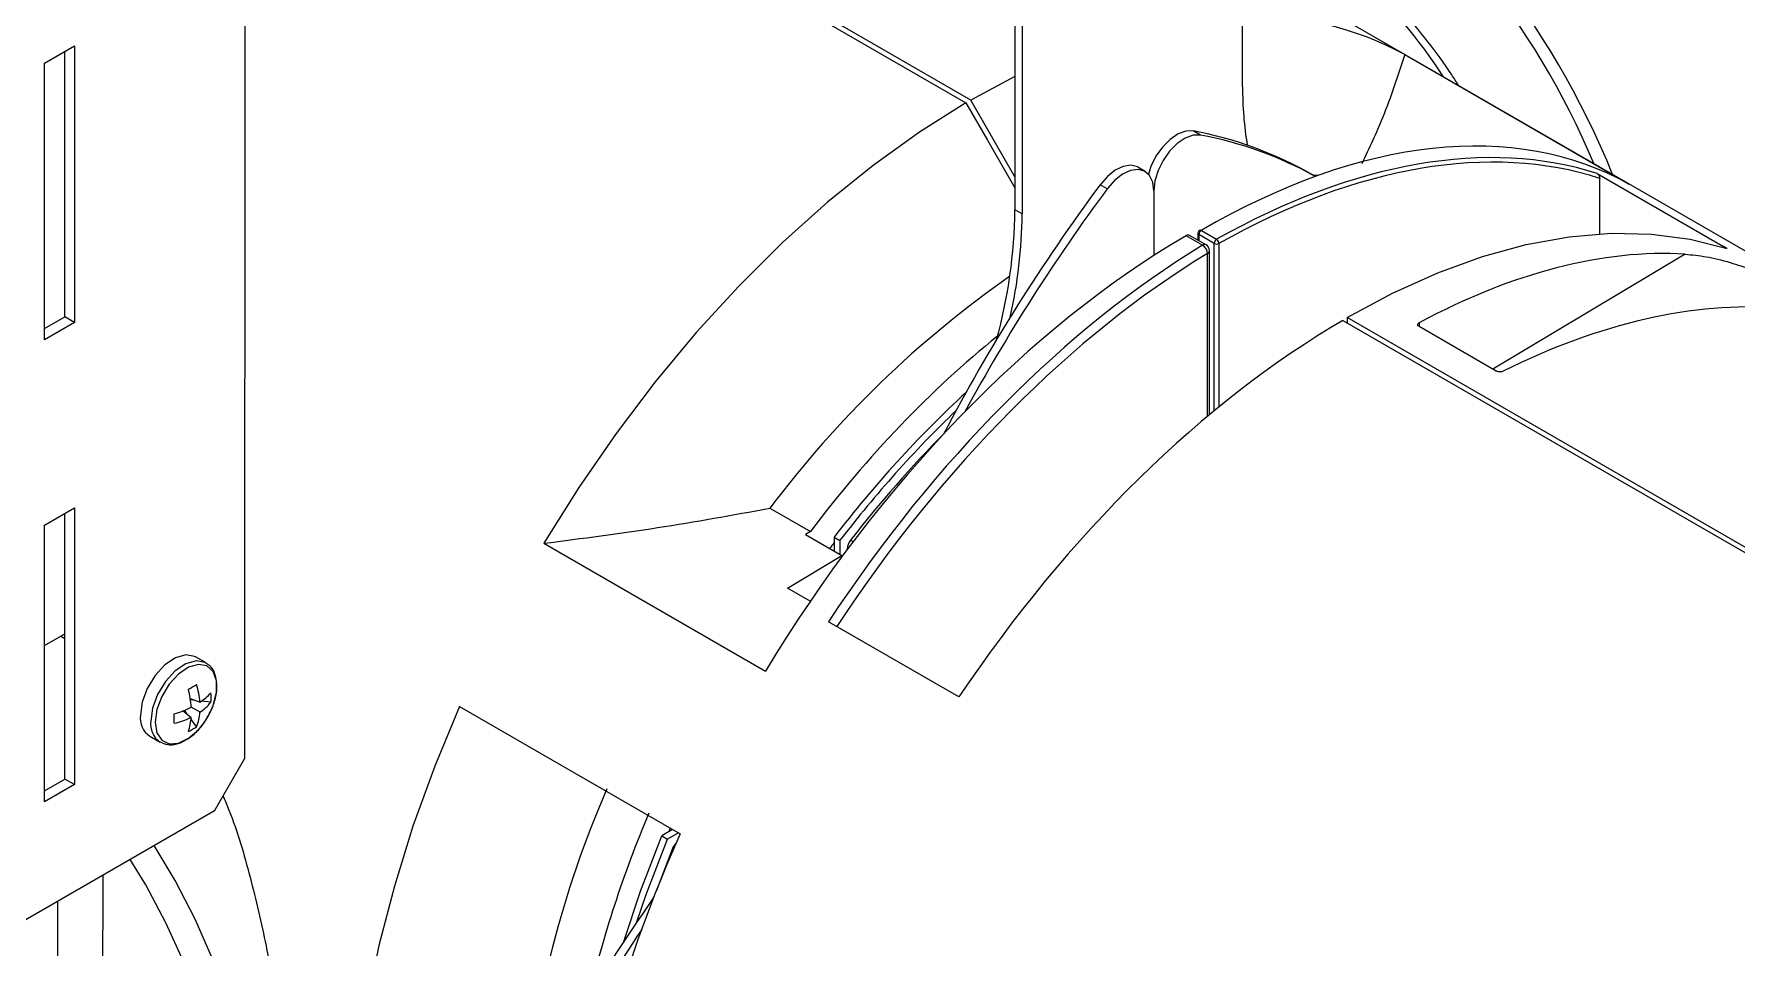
# Model space of a CAD drawing. Extents: x 12.3 to 108.7, y 1.1 to 80.4.
# Drawn here: x 18.6 to 23.63, y 61.98 to 64.68 of the extents above; entities that cross this region are included whole.
import ezdxf

# ---------------------------------------------------------------- set-up
doc = ezdxf.new("R2010")
doc.units = 0
doc.header["$MEASUREMENT"] = 0
doc.layers.add('OBJECT', color=7, linetype='CONTINUOUS')

msp = doc.modelspace()

# ---------------------------------------------------------------- linework, layer by layer
at = {"layer": 'OBJECT'}
for p, q in [((19.2261, 67.8695), (19.2253, 62.5421)), ((19.6623, 65.4538), (21.3536, 64.4774)), ((21.3678, 64.4857), (19.6765, 65.462)), ((22.17, 64.5253), (22.17, 65.0738)), ((24.2417, 63.7006), (22.17, 64.8966)), ((21.4983, 64.7523), (21.4983, 64.162)), ((21.5195, 64.7422), (21.5195, 64.1497)), ((18.6352, 64.5951), (18.7236, 64.6461)), ((18.6952, 63.846), (18.6953, 64.6298)), ((18.7236, 64.6461), (18.7235, 63.8296)), ((22.6487, 64.6201), (23.3112, 64.2377)), ((18.6351, 63.7786), (18.6352, 64.5951)), ((21.4983, 64.5556), (21.3678, 64.4857)), ((21.4983, 64.2596), (21.3678, 64.4857)), ((22.0456, 64.3824), (22.0244, 64.3947)), ((21.8824, 64.2754), (21.8611, 64.2877)), ((23.2167, 64.269), (23.5896, 64.0537)), ((21.7709, 64.2239), (21.7497, 64.2361)), ((21.9082, 64.2182), (21.9082, 64.0271)), ((22.3846, 64.2602), (22.3763, 64.265)), ((22.3929, 64.2632), (22.3777, 64.2642)), ((23.2238, 64.0912), (23.2238, 64.2545)), ((21.5195, 64.1497), (21.4983, 64.162)), ((22.0521, 64.0575), (22.0034, 64.0856)), ((22.0623, 64.0586), (22.0137, 64.0866)), ((22.0383, 64.0928), (22.0383, 64.0724)), ((22.0862, 64.0627), (22.0413, 64.0887)), ((22.0413, 64.0887), (22.0413, 64.0707)), ((22.0484, 64.1009), (22.0933, 64.075)), ((22.0666, 63.5527), (22.0666, 64.0332)), ((22.0723, 63.5575), (22.0723, 64.0413)), ((22.0862, 63.569), (22.0862, 64.0627)), ((22.1003, 64.0627), (22.1003, 63.5805)), ((23.4758, 64.0311), (22.9085, 63.6919)), ((23.5995, 64.048), (23.5896, 64.0537)), ((23.5991, 64.0481), (23.5896, 64.0537)), ((18.6351, 63.8113), (18.6952, 63.846)), ((18.7235, 63.8296), (18.6351, 63.7786)), ((18.7235, 63.8296), (18.6952, 63.846)), ((22.4659, 63.8353), (25.4759, 62.0977)), ((25.4901, 62.1059), (22.4786, 63.8444)), ((22.4786, 63.8444), (22.4786, 63.828)), ((22.6913, 63.8287), (22.6913, 63.8173)), ((22.9182, 63.6863), (22.6915, 63.8172)), ((18.635, 63.2316), (18.7234, 63.2826)), ((18.695, 62.4825), (18.6951, 63.2663)), ((18.7234, 63.2826), (18.7233, 62.4661)), ((20.7753, 63.2816), (20.8947, 63.2126)), ((18.6349, 62.4151), (18.635, 63.2316)), ((20.8947, 63.2126), (20.8801, 63.2037)), ((20.1087, 63.1781), (20.762, 62.8009)), ((20.8801, 63.2037), (20.9876, 63.1417)), ((20.9651, 63.1965), (20.9821, 63.1867)), ((20.9651, 63.1965), (20.9651, 63.1547)), ((20.9821, 63.1867), (20.9821, 63.1449)), ((21.0134, 63.1875), (21.0212, 63.183)), ((20.8272, 63.0459), (20.9876, 63.1417)), ((20.9876, 63.1417), (20.9876, 63.1381)), ((21.0033, 63.1593), (21.0033, 63.1608)), ((21.0041, 63.1603), (21.0033, 63.1608)), ((20.8945, 63.007), (20.8272, 63.0459)), ((18.6349, 62.8761), (18.695, 62.9108)), ((21.3331, 62.7245), (20.9482, 62.9467)), ((18.6833, 62.904), (18.695, 62.8972)), ((19.1114, 62.825), (19.0807, 62.8427)), ((19.0649, 62.72), (19.0937, 62.7093)), ((19.0794, 62.7146), (19.0655, 62.7163)), ((19.1256, 62.7092), (19.0982, 62.7124)), ((19.044, 62.6838), (19.0677, 62.6643)), ((19.0559, 62.674), (19.0476, 62.6852)), ((19.0937, 62.6793), (19.0677, 62.6943)), ((19.8595, 62.6966), (20.5107, 62.3207)), ((19.0838, 62.6367), (19.0673, 62.6588)), ((18.9457, 62.6089), (18.9764, 62.5911)), ((19.1369, 62.389), (19.2253, 62.5421)), ((18.6349, 62.4478), (18.695, 62.4825)), ((18.7233, 62.4661), (18.6349, 62.4151)), ((18.7233, 62.4661), (18.695, 62.4825)), ((19.1369, 62.389), (18.3325, 61.9246)), ((20.4883, 62.3337), (20.4563, 62.3152)), ((20.4563, 62.3152), (20.4733, 62.3054)), ((20.5052, 62.3239), (20.4733, 62.3054)), ((20.4882, 62.2779), (20.4404, 62.1538)), ((20.4912, 62.2762), (20.4882, 62.2779)), ((18.8065, 62.1983), (18.8063, 60.9054)), ((18.6736, 62.1215), (18.6734, 60.8287))]:
    msp.add_line(p, q, dxfattribs=at)
at = {"layer": 'OBJECT', "flags": 128}
for points in [[(21.3536, 64.4774), (21.2163, 64.391), (21.0799, 64.2931), (20.945, 64.1844), (20.8126, 64.0655), (20.6833, 63.937), (20.5579, 63.7996), (20.437, 63.6542), (20.3215, 63.5016), (20.2118, 63.3426), (20.1087, 63.1781)], [(21.3536, 64.4774), (21.417, 64.3676), (21.4983, 64.2269)], [(22.0244, 64.3947), (22.003, 64.3943), (21.9796, 64.3858), (21.9559, 64.3698), (21.9337, 64.3473), (21.9144, 64.3201), (21.8996, 64.2901), (21.8922, 64.2676)], [(22.0456, 64.3824), (22.0242, 64.3821), (22.0008, 64.3736), (21.9772, 64.3575), (21.9549, 64.3351), (21.9356, 64.3079), (21.9208, 64.2779), (21.9114, 64.2472), (21.9082, 64.2182)], [(21.8611, 64.2877), (21.8596, 64.2885), (21.8404, 64.2935), (21.8181, 64.2902), (21.7944, 64.2789), (21.7711, 64.2604), (21.7497, 64.2361)], [(21.9082, 64.2182), (21.905, 64.2435), (21.8957, 64.2634), (21.8809, 64.2762), (21.8616, 64.2812), (21.8393, 64.278), (21.8157, 64.2667), (21.7923, 64.2482), (21.7709, 64.2239)], [(22.4786, 63.8444), (22.6126, 63.916), (22.7458, 63.9759), (22.8776, 64.0238), (23.0072, 64.0593), (23.134, 64.0824), (23.2573, 64.0928), (23.3764, 64.0905), (23.4907, 64.0756), (23.5995, 64.048)], [(19.0807, 62.8427), (19.0778, 62.8442), (19.0515, 62.8488), (19.0211, 62.8402), (18.9898, 62.8191), (18.961, 62.7879), (18.9379, 62.75), (18.9229, 62.7094), (18.9177, 62.6707)], [(19.1114, 62.825), (19.1085, 62.8265), (19.0822, 62.8311), (19.0518, 62.8224), (19.0204, 62.8014), (18.9917, 62.7702), (18.9685, 62.7323), (18.9536, 62.6917), (18.9484, 62.6529)], [(19.127, 62.6857), (19.1325, 62.6993), (19.1423, 62.7376), (19.1423, 62.7722), (19.1326, 62.7993), (19.1141, 62.816), (19.0891, 62.8204), (19.06, 62.8122), (19.0301, 62.7921), (19.0027, 62.7623), (18.9806, 62.7262), (18.9664, 62.6875), (18.9614, 62.6505), (18.9614, 62.6505)], [(19.8595, 62.6966), (19.7864, 62.5205), (19.7221, 62.3435), (19.6671, 62.1666), (19.6216, 61.991), (19.586, 61.8175), (19.5605, 61.6472), (19.5451, 61.4809), (19.5399, 61.3197), (19.5451, 61.1644), (19.5501, 61.1031)], [(18.9614, 62.6505), (18.9664, 62.6192), (18.9806, 62.597), (19.0027, 62.5863), (19.0301, 62.5883), (19.06, 62.6027), (19.089, 62.6279), (19.1048, 62.6472)], [(20.3445, 62.0035), (20.3937, 62.152), (20.4563, 62.3152)], [(19.1883, 61.0485), (19.2071, 61.0958), (19.2315, 61.1832), (19.2462, 61.2786), (19.2511, 61.3809), (19.2462, 61.4889), (19.2315, 61.6013), (19.2071, 61.7168), (19.1733, 61.8341), (19.1306, 61.9518), (19.0794, 62.0685), (19.0204, 62.1828), (18.9588, 62.2862)], [(20.3828, 62.061), (20.4106, 62.1422), (20.4733, 62.3054)], [(19.0807, 61.013), (19.0886, 61.0268), (19.1229, 61.1026), (19.1477, 61.1878), (19.1628, 61.2812), (19.1678, 61.3817), (19.1628, 61.488), (19.1477, 61.5988), (19.1229, 61.7126), (19.0886, 61.8281), (19.0452, 61.9438), (18.9933, 62.0582), (18.9336, 62.1699), (18.8878, 62.2452)]]:
    msp.add_lwpolyline(points, dxfattribs=at)
at = {"layer": 'OBJECT'}
for centre, radius, start, end in [((20.9061, 63.3076), 2.5434, 22.1423, 54.6462), ((21.0628, 63.4047), 2.3223, 22.632, 55.914), ((21.4244, 63.6866), 1.5953, 32.9478, 61.4515), ((22.1926, 63.7709), 0.964, 61.7574, 91.34), ((23.1785, 64.5199), 1.0085, 179.6976, 189.5613), ((21.8188, 63.2943), 1.1195, 60.133, 79.4185), ((21.8397, 63.2808), 1.1208, 60.9148, 79.4126), ((26.2368, 60.906), 5.5878, 143.4193, 152.3415), ((26.2551, 60.8958), 5.5843, 143.4181, 151.4348), ((20.0093, 64.1771), 1.489, 344.4895, 359.4165), ((20.081, 64.1607), 1.4386, 347.3349, 359.5618), ((22.0483, 64.0928), 0.01, 120.2391, 180), ((22.0431, 64.0931), 0.0048, 184.0898, 247.2305), ((22.0566, 64.088), 0.0154, 122.4659, 177.4055), ((22.0455, 64.097), 0.00488, 53.4332, 116.2227), ((22.1016, 64.062), 0.0154, 122.4659, 177.4055), ((22.0849, 64.0621), 0.0154, 2.3113, 56.8535), ((22.0581, 64.0495), 0.00999, 65.2743, 127.2281), ((22.0357, 64.0312), 0.0309, 3.5875, 58.0245), ((22.0523, 64.0413), 0.02, 0, 60.0027), ((22.0624, 64.0422), 0.00998, 294.8786, 354.4727), ((22.0933, 64.0764), 0.0154, 242.6337, 297.0777), ((23.2713, 61.4078), 3.121, 124.9541, 143.105), ((23.6514, 61.1382), 3.3842, 132.7509, 142.5395), ((23.7142, 61.0883), 3.445, 133.9117, 142.4735), ((23.7519, 61.0629), 3.466, 135.2306, 142.1945), ((21.0491, 63.1587), 0.0458, 141.0831, 177.4152), ((18.3666, 63.9757), 1.4104, 299.4294, 300.5652), ((18.8461, 62.6891), 0.2483, 4.6528, 16.8885), ((18.7555, 62.6734), 0.3129, 3.828, 13.6588), ((19.0089, 62.8386), 0.1546, 303.2277, 318.9765), ((18.9864, 62.7232), 0.1399, 354.258, 5.7251), ((18.9821, 62.6626), 0.0649, 172.8424, 235.8254), ((18.9298, 62.9751), 0.3129, 286.3292, 296.1613), ((17.6048, 62.6611), 1.413, 359.4247, 0.5584), ((18.9614, 62.8888), 0.2483, 283.1, 295.336), ((18.9133, 62.673), 0.1546, 341.013, 356.7607), ((18.9537, 62.6894), 0.1403, 337.943, 355.8617), ((19.0149, 62.7955), 0.1403, 304.1272, 322.0459), ((18.9256, 62.7763), 0.2208, 324.2242, 335.7642), ((19.013, 62.6449), 0.0651, 172.9005, 235.2601), ((19.002, 62.7503), 0.1399, 294.2643, 305.7303), ((23.1478, 61.2121), 3.1118, 156.4925, 174.705), ((20.5345, 62.2592), 0.0499, 135.2508, 158.0554), ((25.0247, 58.9244), 5.6022, 145.061, 154.3654), ((25.0547, 58.9072), 5.6123, 146.1011, 153.9376)]:
    msp.add_arc(centre, radius, start, end, dxfattribs=at)
for centre, major_axis, ratio, start_param, end_param in [((22.0413, 61.9861), (1.2757, 2.2484), 0.572341, 0.004536, 0.777162), ((22.0861, 61.9602), (1.3094, 2.2289), 0.582379, 0.129694, 0.785856), ((22.0932, 61.9561), (1.3044, 2.2202), 0.582398, 0.126651, 0.785874), ((22.0321, 61.9914), (1.3095, 2.2289), 0.582398, 0.805352, 1.549648), ((22.0036, 64.0694), (0.0101, 0.0172), 0.582398, 0.00444, 0.805352), ((22.0803, 61.9635), (1.2757, 2.2483), 0.572361, 0.796657, 1.455884), ((22.0946, 61.9555), (1.2657, 2.231), 0.572321, 0.796624, 1.455033), ((22.5977, 61.6649), (1.2591, 2.2579), 0.567218, 0.266063, 0.724743), ((22.8422, 61.5237), (1.3268, 2.2188), 0.587369, 0.283526, 0.742207), ((22.4801, 61.7328), (1.3009, 2.2338), 0.579895, 0.795255, 1.46234), ((21.7308, 62.1653), (1.1004, 1.9396), 0.572321, 0.963764, 1.345424), ((21.7308, 62.1653), (1.0363, 1.8266), 0.572321, 1.328124, 1.338833), ((21.7308, 62.1653), (1.1004, 1.9396), 0.572321, 1.778295, 2.045225), ((22.0321, 61.9914), (1.3095, 2.2289), 0.582398, 1.760208, 2.960899), ((21.7308, 62.1653), (1.0363, 1.8266), 0.572321, 1.794883, 1.800352)]:
    msp.add_ellipse(centre, major_axis=major_axis, ratio=ratio, start_param=start_param, end_param=end_param, dxfattribs=at)
for points, knots in [([(22.8074, 64.5286), (22.8008, 64.5392), (22.7728, 64.5841), (22.7174, 64.6587), (22.6422, 64.7509), (22.5624, 64.8358), (22.4794, 64.9131), (22.3937, 64.982), (22.3063, 65.0405), (22.2442, 65.0775), (22.2115, 65.0916), (22.2083, 65.0929)], [0, 0, 0, 0, 0.041419, 0.175837, 0.31033, 0.444941, 0.579713, 0.714682, 0.849874, 0.985285, 1, 1, 1, 1]), ([(22.6487, 64.6201), (22.6284, 64.5577), (22.593, 64.4493), (22.5434, 64.3429), (22.5223, 64.2978)], [0, 0, 0, 0, 0.576133, 1, 1, 1, 1]), ([(23.2167, 64.269), (23.2173, 64.2685), (23.2187, 64.2676), (23.2205, 64.2653), (23.2221, 64.2624), (23.2233, 64.259), (23.2237, 64.2562), (23.2238, 64.2547), (23.2238, 64.2545)], [0, 0, 0, 0, 0.159753, 0.318972, 0.490519, 0.696904, 0.947167, 1, 1, 1, 1]), ([(23.4758, 64.0311), (23.4961, 64.0291), (23.5366, 64.0252), (23.6033, 64.009), (23.6727, 63.986), (23.7352, 63.9601), (23.7892, 63.9342), (23.828, 63.9134), (23.855, 63.8967), (23.8728, 63.8827), (23.8782, 63.871), (23.8592, 63.8665), (23.8208, 63.8669), (23.7831, 63.8694), (23.7584, 63.8714), (23.7515, 63.8719)], [0, 0, 0, 0, 0.107368, 0.214482, 0.302528, 0.391219, 0.444441, 0.49807, 0.544418, 0.589607, 0.660357, 0.771317, 0.867069, 0.963023, 1, 1, 1, 1]), ([(22.6915, 63.8172), (22.6904, 63.8179), (22.6883, 63.8194), (22.6869, 63.8222), (22.6872, 63.825), (22.6889, 63.8272), (22.6907, 63.8283), (22.6913, 63.8287)], [0, 0, 0, 0, 0.216789, 0.433573, 0.650457, 0.867566, 1, 1, 1, 1]), ([(22.9392, 63.6856), (22.9379, 63.6851), (22.9352, 63.684), (22.9302, 63.6835), (22.9251, 63.6838), (22.9209, 63.6849), (22.9189, 63.6859), (22.9182, 63.6863)], [0, 0, 0, 0, 0.217434, 0.434878, 0.652156, 0.869184, 1, 1, 1, 1]), ([(20.1087, 63.1781), (20.2208, 63.1926), (20.4454, 63.2215), (20.6652, 63.2615), (20.7753, 63.2816)], [0, 0, 0, 0, 0.499271, 1, 1, 1, 1]), ([(19.1149, 62.6642), (19.1196, 62.6723), (19.1314, 62.6922), (19.1417, 62.7268), (19.1453, 62.7637), (19.1387, 62.7944), (19.1264, 62.8158), (19.1146, 62.8215), (19.1105, 62.8235)], [0, 0, 0, 0, 0.133514, 0.330392, 0.529011, 0.7306, 0.905606, 1, 1, 1, 1]), ([(18.9762, 62.592), (18.9833, 62.5886), (18.9984, 62.5815), (19.0259, 62.5848), (19.055, 62.5975), (19.0835, 62.6207), (19.1045, 62.6444), (19.1129, 62.6603), (19.1149, 62.6642)], [0, 0, 0, 0, 0.164723, 0.346471, 0.5365, 0.73561, 0.936051, 1, 1, 1, 1]), ([(19.1618, 62.4321), (19.1677, 62.4183), (19.2001, 62.3425), (19.2432, 62.1931), (19.2915, 61.9886), (19.324, 61.7829), (19.3425, 61.5897), (19.3477, 61.4168), (19.3408, 61.271), (19.3256, 61.1583), (19.3082, 61.1056), (19.3008, 61.0834)], [0, 0, 0, 0, 0.029007, 0.159333, 0.289628, 0.422397, 0.555101, 0.677249, 0.7994, 0.915542, 1, 1, 1, 1])]:
    msp.add_open_spline(points, degree=3, knots=knots, dxfattribs=at)

doc.saveas('drawing.dxf')
